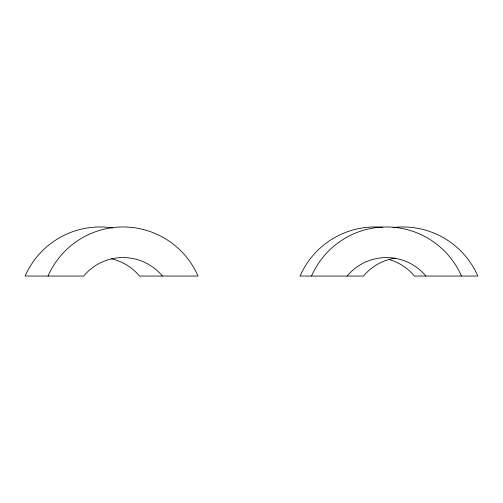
<?xml version="1.0" encoding="UTF-8"?>
<svg xmlns="http://www.w3.org/2000/svg" width="503" height="503" viewBox="0 0 503 503"><rect width="100%" height="100%" fill="white"/><g stroke="black" fill="none" stroke-linecap="round" stroke-linejoin="round"><path stroke-width="0.75" d="M311.514 276.046A81.819 81.819 0 0 1 461.484 276.046M347.127 276.046A51.193 51.193 0 0 1 425.878 276.046M48.062 276.046A81.819 81.819 0 0 1 198.031 276.046L139.513 276.046A51.193 51.193 0 0 0 111.591 258.863M162.419 276.046A51.193 51.193 0 0 0 83.668 276.046L25.15 276.046A81.819 81.819 0 0 1 112.735 227.928M393.05 227.545A81.819 81.819 0 0 1 477.85 276.046L414.422 276.046A51.193 51.193 0 0 0 389.058 259.523M395.239 258.14A51.193 51.193 0 0 0 363.487 276.046L300.058 276.046A81.819 81.819 0 0 1 382.764 227.318"/></g></svg>
